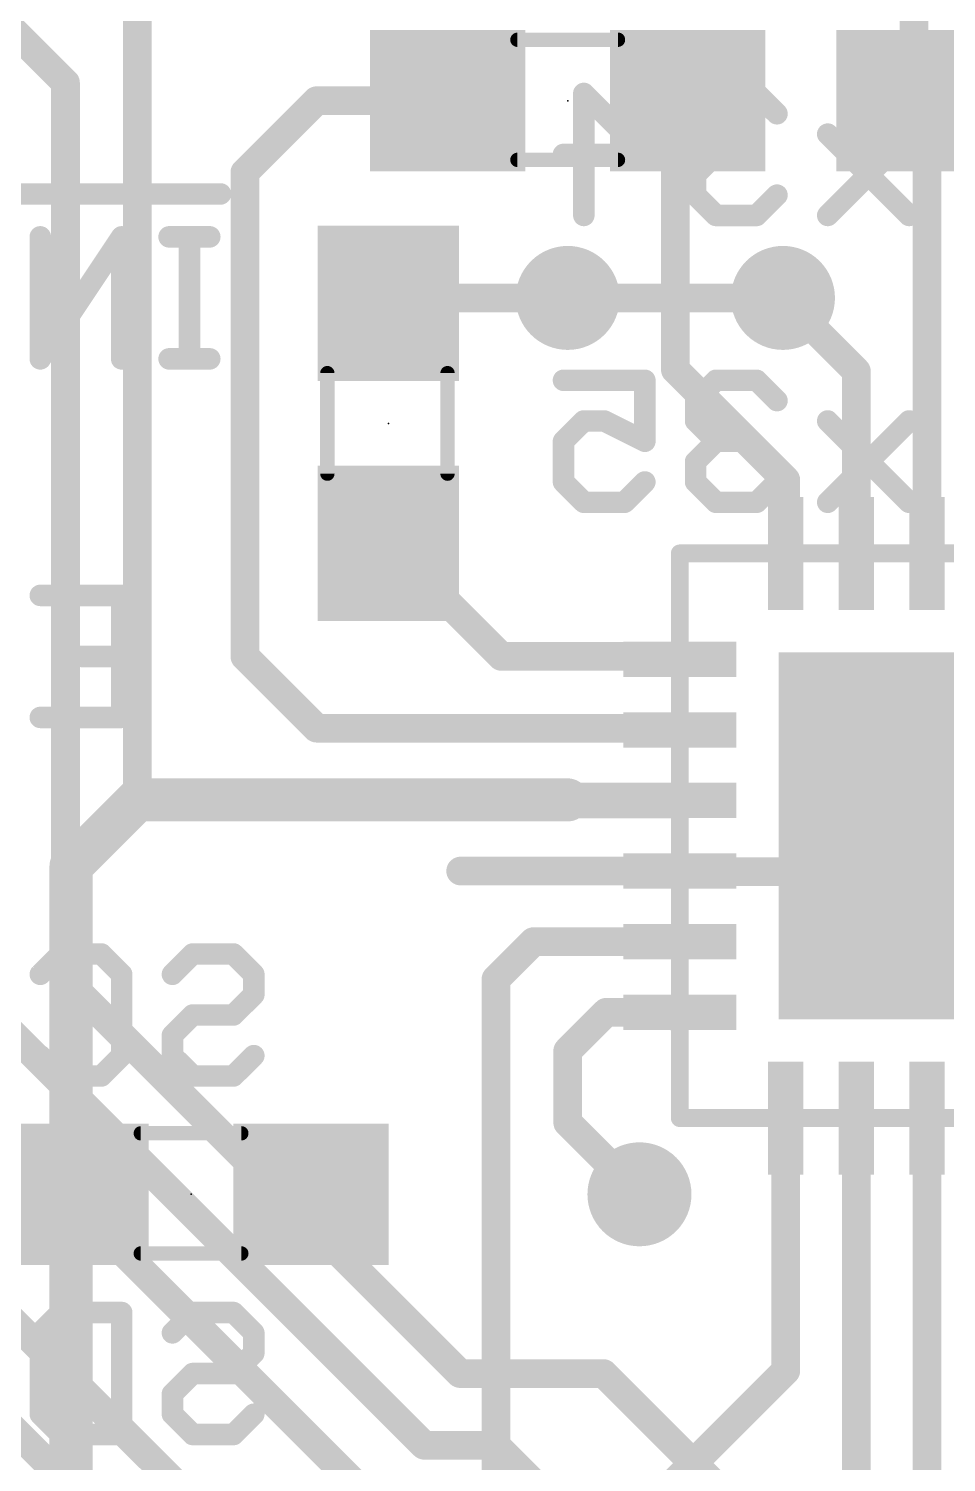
# Model space of a CAD drawing. Extents: x -10 to 108, y -11 to 39.
# Drawn here: x 3.55 to 10.05, y 10.8 to 20.96 of the extents above; entities that cross this region are included whole.
import ezdxf

# ---------------------------------------------------------------- set-up
doc = ezdxf.new("R2010")
doc.units = 0
for name, color, linetype in [('1', 12, 'CONTINUOUS'), ('16', 132, 'CONTINUOUS'), ('18', 110, 'CONTINUOUS'), ('22', 40, 'CONTINUOUS'), ('23', 53, 'CONTINUOUS'), ('51', 53, 'CONTINUOUS')]:
    doc.layers.add(name, color=color, linetype=linetype)

# ---------------------------------------------------------------- blocks, each defined once
blk = doc.blocks.new('RECT')
blk.add_solid([(-0.5, -0.5), (0.5, -0.5), (-0.5, 0.5), (0.5, 0.5)])
blk = doc.blocks.new('ROUNDV')
at = {"const_width": 0.5}
blk.add_lwpolyline([(0, -0.25, 1), (0, 0.25, 1), (0, -0.25)], format="xyb", dxfattribs=at)

msp = doc.modelspace()

# ---------------------------------------------------------------- linework, layer by layer
at = {"layer": '1'}
for points, const_width in [([(4.318, 26.162), (4.318, 15.494)], 0.2032), ([(9.818, 20.447), (9.818, 22.44)], 0.2032), ([(5.588, 20.447), (5.08, 19.939)], 0.2032), ([(6.516, 20.447), (5.588, 20.447)], 0.2032), ([(8.216, 20.447), (8.128, 20.359)], 0.2032), ([(9.91, 20.355), (9.818, 20.447)], 0.2032), ([(8.128, 20.359), (8.128, 18.542)], 0.2032), ([(9.91, 17.24), (9.91, 20.355)], 0.2032), ([(5.08, 19.939), (5.08, 16.51)], 0.2032), ([(6.096, 19.011), (6.135, 19.05)], 0.2032), ([(6.135, 19.05), (7.366, 19.05)], 0.2032), ([(9.41, 18.53), (8.89, 19.05)], 0.2032), ([(8.91, 17.76), (8.128, 18.542)], 0.2032), ([(9.41, 17.24), (9.41, 18.53)], 0.2032), ([(8.91, 17.24), (8.91, 17.76)], 0.2032), ([(6.096, 17.018), (6.096, 17.311)], 0.2032), ([(6.897, 16.51), (6.096, 17.311)], 0.2032), ([(5.588, 16.002), (5.08, 16.51)], 0.2032), ([(8.14, 16.51), (6.897, 16.51)], 0.2032), ([(8.16, 16.49), (8.14, 16.51)], 0.2032), ([(8.148, 16.002), (5.588, 16.002)], 0.2032), ([(8.16, 15.99), (8.148, 16.002)], 0.2032), ([(9.14, 15.744), (9.398, 16.002)], 0.254), ([(9.398, 16.002), (9.398, 14.986)], 0.254), ([(9.14, 14.99), (9.14, 15.744)], 0.254), ([(3.849, 15.025), (4.318, 15.494)], 0.3048), ([(7.366, 15.494), (4.318, 15.494)], 0.3048), ([(7.37, 15.49), (7.366, 15.494)], 0.254), ([(8.16, 15.49), (7.37, 15.49)], 0.254), ([(8.156, 15.494), (8.16, 15.49)], 0.2032), ([(3.849, 12.7), (3.849, 15.025)], 0.3048), ([(8.16, 14.99), (6.608, 14.99)], 0.2032), ([(8.164, 14.986), (8.16, 14.99)], 0.2032), ([(8.164, 14.986), (9.136, 14.986)], 0.2032), ([(9.14, 14.99), (9.144, 14.986)], 0.254), ([(9.144, 14.986), (9.144, 14.732)], 0.254), ([(9.136, 14.986), (9.14, 14.99)], 0.2032), ([(9.144, 14.732), (9.398, 14.478)], 0.254), ([(7.124, 14.49), (6.858, 14.224)], 0.2032), ([(8.16, 14.49), (7.124, 14.49)], 0.2032), ([(6.858, 14.224), (6.858, 10.668)], 0.2032), ([(7.64, 13.99), (7.366, 13.716)], 0.2032), ([(8.16, 13.99), (7.64, 13.99)], 0.2032), ([(8.16, 13.99), (8.128, 13.958)], 0.2032), ([(7.366, 13.716), (7.366, 13.208)], 0.2032), ([(7.366, 13.208), (7.874, 12.7)], 0.2032), ([(8.91, 13.24), (8.91, 11.45)], 0.2032), ([(9.41, 13.24), (9.41, 9.664)], 0.2032), ([(9.91, 13.24), (9.91, 10.156)], 0.2032), ([(3.849, 12.7), (3.849, 10.199)], 0.3048), ([(8.91, 11.45), (7.62, 10.16)], 0.2032)]:
    msp.add_lwpolyline(points, dxfattribs=dict(at, const_width=const_width))
for points, const_width in [([(5.588, 20.4978, 1), (5.588, 20.3962)], 0.1016), ([(5.6239, 20.4111, 1), (5.5521, 20.4829)], 0.1016), ([(6.516, 20.3962, 1), (6.516, 20.4978)], 0.1016), ([(8.2519, 20.4111, 1), (8.1801, 20.4829)], 0.1016), ([(9.8539, 20.4829, 1), (9.7821, 20.4111)], 0.1016), ([(8.1788, 20.359, 1), (8.0772, 20.359)], 0.1016), ([(8.0921, 20.3949, 1), (8.1639, 20.3231)], 0.1016), ([(9.7672, 20.447, 1), (9.8688, 20.447)], 0.1016), ([(9.9608, 20.355, 1), (9.8592, 20.355)], 0.1016), ([(9.8741, 20.3191, 1), (9.9459, 20.3909)], 0.1016), ([(5.1308, 19.939, 1), (5.0292, 19.939)], 0.1016), ([(5.0441, 19.9749, 1), (5.1159, 19.9031)], 0.1016), ([(6.0601, 19.0469, 1), (6.1319, 18.9751)], 0.1016), ([(6.135, 19.1008, 1), (6.135, 18.9992)], 0.1016), ([(6.1709, 19.0141, 1), (6.0991, 19.0859)], 0.1016), ([(7.366, 18.9992, 1), (7.366, 19.1008)], 0.1016), ([(8.9259, 19.0859, 1), (8.8541, 19.0141)], 0.1016), ([(8.1639, 18.5779, 1), (8.0921, 18.5061)], 0.1016), ([(8.0772, 18.542, 1), (8.1788, 18.542)], 0.1016), ([(9.4608, 18.53, 1), (9.3592, 18.53)], 0.1016), ([(9.3741, 18.4941, 1), (9.4459, 18.5659)], 0.1016), ([(8.9608, 17.76, 1), (8.8592, 17.76)], 0.1016), ([(8.8741, 17.7241, 1), (8.9459, 17.7959)], 0.1016), ([(6.1468, 17.311, 1), (6.0452, 17.311)], 0.1016), ([(6.1319, 17.3469, 1), (6.0601, 17.2751)], 0.1016), ([(8.8592, 17.24, 1), (8.9608, 17.24)], 0.1016), ([(9.3592, 17.24, 1), (9.4608, 17.24)], 0.1016), ([(9.8592, 17.24, 1), (9.9608, 17.24)], 0.1016), ([(6.0452, 17.018, 1), (6.1468, 17.018)], 0.1016), ([(5.1159, 16.5459, 1), (5.0441, 16.4741)], 0.1016), ([(5.0292, 16.51, 1), (5.1308, 16.51)], 0.1016), ([(6.897, 16.5608, 1), (6.897, 16.4592)], 0.1016), ([(6.8611, 16.4741, 1), (6.9329, 16.5459)], 0.1016), ([(8.1759, 16.5459, 1), (8.1041, 16.4741)], 0.1016), ([(8.1241, 16.4541, 1), (8.1959, 16.5259)], 0.1016), ([(8.14, 16.4592, 1), (8.14, 16.5608)], 0.1016), ([(5.588, 16.0528, 1), (5.588, 15.9512)], 0.1016), ([(5.5521, 15.9661, 1), (5.6239, 16.0379)], 0.1016), ([(8.1839, 16.0379, 1), (8.1121, 15.9661)], 0.1016), ([(8.1241, 15.9541, 1), (8.1959, 16.0259)], 0.1016), ([(8.148, 15.9512, 1), (8.148, 16.0528)], 0.1016), ([(9.4615, 16.002, 1), (9.3345, 16.002)], 0.127), ([(9.4429, 15.9571, 1), (9.3531, 16.0469)], 0.127), ([(9.2035, 15.744, 1), (9.0765, 15.744)], 0.127), ([(9.0951, 15.7889, 1), (9.1849, 15.6991)], 0.127), ([(4.318, 15.5702, 1), (4.318, 15.4178)], 0.1524), ([(4.3719, 15.4401, 1), (4.2641, 15.5479)], 0.1524), ([(7.366, 15.4178, 1), (7.366, 15.5702)], 0.1524), ([(4.2672, 15.494, 1), (4.3688, 15.494)], 0.1016), ([(7.4109, 15.5389, 1), (7.3211, 15.4491)], 0.127), ([(7.37, 15.5535, 1), (7.37, 15.4265)], 0.127), ([(7.3251, 15.4451, 1), (7.4149, 15.5349)], 0.127), ([(8.1919, 15.5299, 1), (8.1201, 15.4581)], 0.1016), ([(8.1241, 15.4541, 1), (8.1959, 15.5259)], 0.1016), ([(8.16, 15.4265, 1), (8.16, 15.5535)], 0.127), ([(3.9252, 15.025, 1), (3.7728, 15.025)], 0.1524), ([(3.7951, 15.0789, 1), (3.9029, 14.9711)], 0.1524), ([(6.608, 15.0408, 1), (6.608, 14.9392)], 0.1016), ([(8.1959, 15.0259, 1), (8.1241, 14.9541)], 0.1016), ([(8.164, 15.0368, 1), (8.164, 14.9352)], 0.1016), ([(8.1281, 14.9501, 1), (8.1999, 15.0219)], 0.1016), ([(8.16, 14.9392, 1), (8.16, 15.0408)], 0.1016), ([(9.1849, 15.0349, 1), (9.0951, 14.9451)], 0.127), ([(9.0765, 14.99, 1), (9.2035, 14.99)], 0.127), ([(9.2075, 14.986, 1), (9.0805, 14.986)], 0.127), ([(9.1001, 15.0219, 1), (9.1719, 14.9501)], 0.1016), ([(9.0991, 14.9411, 1), (9.1889, 15.0309)], 0.127), ([(9.1759, 14.9541, 1), (9.1041, 15.0259)], 0.1016), ([(9.136, 14.9352, 1), (9.136, 15.0368)], 0.1016), ([(9.3345, 14.986, 1), (9.4615, 14.986)], 0.127), ([(9.1889, 14.7769, 1), (9.0991, 14.6871)], 0.127), ([(9.0805, 14.732, 1), (9.2075, 14.732)], 0.127), ([(7.124, 14.5408, 1), (7.124, 14.4392)], 0.1016), ([(7.1599, 14.4541, 1), (7.0881, 14.5259)], 0.1016), ([(8.16, 14.4392, 1), (8.16, 14.5408)], 0.1016), ([(9.3531, 14.4331, 1), (9.4429, 14.5229)], 0.127), ([(6.9088, 14.224, 1), (6.8072, 14.224)], 0.1016), ([(6.8221, 14.2599, 1), (6.8939, 14.1881)], 0.1016), ([(7.64, 14.0408, 1), (7.64, 13.9392)], 0.1016), ([(7.6759, 13.9541, 1), (7.6041, 14.0259)], 0.1016), ([(8.0921, 13.9939, 1), (8.1639, 13.9221)], 0.1016), ([(8.1959, 13.9541, 1), (8.1241, 14.0259)], 0.1016), ([(8.16, 13.9392, 1), (8.16, 14.0408)], 0.1016), ([(7.4168, 13.716, 1), (7.3152, 13.716)], 0.1016), ([(7.3301, 13.7519, 1), (7.4019, 13.6801)], 0.1016), ([(7.4019, 13.2439, 1), (7.3301, 13.1721)], 0.1016), ([(8.9608, 13.24, 1), (8.8592, 13.24)], 0.1016), ([(9.4608, 13.24, 1), (9.3592, 13.24)], 0.1016), ([(9.9608, 13.24, 1), (9.8592, 13.24)], 0.1016), ([(7.3152, 13.208, 1), (7.4168, 13.208)], 0.1016), ([(3.9252, 12.7, 1), (3.7728, 12.7)], 0.1524), ([(3.7728, 12.7, 1), (3.9252, 12.7)], 0.1524), ([(7.8381, 12.6641, 1), (7.9099, 12.7359)], 0.1016), ([(8.8592, 11.45, 1), (8.9608, 11.45)], 0.1016), ([(8.9459, 11.4141, 1), (8.8741, 11.4859)], 0.1016)]:
    msp.add_lwpolyline(points, format="xyb", dxfattribs=dict(at, const_width=const_width))
at = {"layer": '16', "const_width": 0.2032}
for points in [[(2.794, 21.59), (3.81, 20.574)], [(3.81, 20.574), (3.81, 14.224)], [(8.89, 19.05), (7.366, 19.05)], [(6.604, 11.43), (3.81, 14.224)], [(5.842, 9.398), (1.27, 13.97)], [(3.302, 13.97), (6.35, 10.922)], [(2.794, 13.716), (6.35, 10.16)], [(3.048, 11.43), (5.588, 8.89)], [(6.604, 11.43), (7.62, 11.43)], [(7.62, 11.43), (8.382, 10.668)], [(6.35, 10.922), (6.858, 10.922)], [(6.858, 10.922), (7.62, 10.16)]]:
    msp.add_lwpolyline(points, dxfattribs=at)
at = {"layer": '16', "const_width": 0.1016}
for points in [[(3.8608, 20.574, 1), (3.7592, 20.574)], [(3.7741, 20.5381, 1), (3.8459, 20.6099)], [(7.366, 19.1008, 1), (7.366, 18.9992)], [(8.89, 18.9992, 1), (8.89, 19.1008)], [(3.8459, 14.2599, 1), (3.7741, 14.1881)], [(3.7592, 14.224, 1), (3.8608, 14.224)], [(6.604, 11.4808, 1), (6.604, 11.3792)], [(6.5681, 11.3941, 1), (6.6399, 11.4659)], [(7.6559, 11.4659, 1), (7.5841, 11.3941)], [(7.62, 11.3792, 1), (7.62, 11.4808)], [(6.35, 10.9728, 1), (6.35, 10.8712)], [(6.3141, 10.8861, 1), (6.3859, 10.9579)], [(6.8939, 10.9579, 1), (6.8221, 10.8861)], [(6.858, 10.8712, 1), (6.858, 10.9728)]]:
    msp.add_lwpolyline(points, format="xyb", dxfattribs=at)
at = {"layer": '22', "const_width": 0.0762}
for points in [[(7.507, 20.5255, 1), (7.4531, 20.4716)], [(7.5182, 20.4985, 1), (7.442, 20.4985)], [(8.4156, 20.5366, 1), (8.4156, 20.4604)], [(8.4425, 20.4716, 1), (8.3887, 20.5255)], [(8.7306, 20.5255, 1), (8.6768, 20.4716)], [(8.7037, 20.4604, 1), (8.7037, 20.5366)], [(8.3096, 20.3545, 1), (8.2334, 20.3545)], [(8.2446, 20.3814, 1), (8.2985, 20.3275)], [(8.8208, 20.3275, 1), (8.8747, 20.3814)], [(8.2985, 20.2374, 1), (8.2446, 20.1835)], [(8.2334, 20.2104, 1), (8.3096, 20.2104)], [(9.234, 20.2374, 1), (9.1801, 20.1835)], [(9.8102, 20.1835, 1), (9.7563, 20.2374)], [(7.336, 20.1045, 1), (7.336, 20.0283)], [(7.8853, 20.0394, 1), (7.9392, 20.0933)], [(7.9122, 20.0283, 1), (7.9122, 20.1045)], [(8.4156, 20.1045, 1), (8.4156, 20.0283)], [(8.4425, 20.0394, 1), (8.3887, 20.0933)], [(8.3887, 20.0394, 1), (8.4425, 20.0933)], [(8.5596, 20.0283, 1), (8.5596, 20.1045)], [(8.3096, 19.9223, 1), (8.2334, 19.9223)], [(8.2446, 19.9493, 1), (8.2985, 19.8954)], [(4.9077, 19.7485, 1), (4.9077, 19.8247)], [(8.2985, 19.8052, 1), (8.2446, 19.7513)], [(8.2334, 19.7783, 1), (8.3096, 19.7783)], [(8.8747, 19.7513, 1), (8.8208, 19.8052)], [(8.4156, 19.6723, 1), (8.4156, 19.5961)], [(8.7037, 19.5961, 1), (8.7037, 19.6723)], [(7.442, 19.6342, 1), (7.5182, 19.6342)], [(8.3887, 19.6073, 1), (8.4425, 19.6611)], [(8.6768, 19.6611, 1), (8.7306, 19.6073)], [(9.1801, 19.6611, 1), (9.234, 19.6073)], [(9.7563, 19.6073, 1), (9.8102, 19.6611)], [(3.6697, 19.4825, 1), (3.5935, 19.4825)], [(4.2459, 19.4825, 1), (4.1697, 19.4825)], [(4.2395, 19.4614, 1), (4.1761, 19.5037)], [(4.5434, 19.5206, 1), (4.5434, 19.4444)], [(4.7256, 19.4825, 1), (4.6494, 19.4825)], [(4.8315, 19.4444, 1), (4.8315, 19.5206)], [(4.5434, 18.6563, 1), (4.5434, 18.5801)], [(4.8315, 18.5801, 1), (4.8315, 18.6563)], [(3.5999, 18.6393, 1), (3.6633, 18.5971)], [(3.5935, 18.6182, 1), (3.6697, 18.6182)], [(4.1697, 18.6182, 1), (4.2459, 18.6182)], [(4.6494, 18.6182, 1), (4.7256, 18.6182)], [(7.336, 18.5046, 1), (7.336, 18.4284)], [(7.9503, 18.4665, 1), (7.8741, 18.4665)], [(7.9122, 18.4284, 1), (7.9122, 18.5046)], [(8.4156, 18.5046, 1), (8.4156, 18.4284)], [(8.4425, 18.4396, 1), (8.3887, 18.4935)], [(8.7306, 18.4935, 1), (8.6768, 18.4396)], [(8.7037, 18.4284, 1), (8.7037, 18.5046)], [(8.3096, 18.3225, 1), (8.2334, 18.3225)], [(8.2446, 18.3494, 1), (8.2985, 18.2955)], [(8.8208, 18.2955, 1), (8.8747, 18.3494)], [(7.4801, 18.2165, 1), (7.4801, 18.1403)], [(7.507, 18.1515, 1), (7.4531, 18.2054)], [(7.6412, 18.2125, 1), (7.6071, 18.1443)], [(7.6241, 18.1403, 1), (7.6241, 18.2165)], [(8.2985, 18.2054, 1), (8.2446, 18.1515)], [(8.2334, 18.1784, 1), (8.3096, 18.1784)], [(9.234, 18.2054, 1), (9.1801, 18.1515)], [(9.8102, 18.1515, 1), (9.7563, 18.2054)], [(7.3741, 18.0344, 1), (7.2979, 18.0344)], [(7.3091, 18.0613, 1), (7.363, 18.0074)], [(7.8952, 18.0003, 1), (7.9293, 18.0684)], [(8.4156, 18.0725, 1), (8.4156, 17.9963)], [(8.4425, 18.0074, 1), (8.3887, 18.0613)], [(8.3887, 18.0074, 1), (8.4425, 18.0613)], [(8.5596, 17.9963, 1), (8.5596, 18.0725)], [(7.8741, 18.0344, 1), (7.9503, 18.0344)], [(8.3096, 17.8903, 1), (8.2334, 17.8903)], [(8.2446, 17.9173, 1), (8.2985, 17.8634)], [(7.363, 17.7732, 1), (7.3091, 17.7193)], [(7.2979, 17.7463, 1), (7.3741, 17.7463)], [(7.9392, 17.7193, 1), (7.8853, 17.7732)], [(8.2985, 17.7732, 1), (8.2446, 17.7193)], [(8.2334, 17.7463, 1), (8.3096, 17.7463)], [(8.8747, 17.7193, 1), (8.8208, 17.7732)], [(7.4801, 17.6403, 1), (7.4801, 17.5641)], [(7.7682, 17.5641, 1), (7.7682, 17.6403)], [(8.4156, 17.6403, 1), (8.4156, 17.5641)], [(8.7037, 17.5641, 1), (8.7037, 17.6403)], [(7.4531, 17.5753, 1), (7.507, 17.6291)], [(7.7412, 17.6291, 1), (7.7951, 17.5753)], [(8.3887, 17.5753, 1), (8.4425, 17.6291)], [(8.6768, 17.6291, 1), (8.7306, 17.5753)], [(9.1801, 17.6291, 1), (9.234, 17.5753)], [(9.7563, 17.5753, 1), (9.8102, 17.6291)], [(3.6316, 16.9806, 1), (3.6316, 16.9044)], [(4.2459, 16.9425, 1), (4.1697, 16.9425)], [(4.2078, 16.9044, 1), (4.2078, 16.9806)], [(3.9197, 16.5485, 1), (3.9197, 16.4723)], [(4.2078, 16.4723, 1), (4.2078, 16.5485)], [(3.6316, 16.1163, 1), (3.6316, 16.0401)], [(4.2078, 16.0401, 1), (4.2078, 16.1163)], [(4.1697, 16.0782, 1), (4.2459, 16.0782)], [(3.7757, 14.4406, 1), (3.7757, 14.3644)], [(3.8026, 14.3756, 1), (3.7487, 14.4295)], [(4.0907, 14.4295, 1), (4.0368, 14.3756)], [(4.0638, 14.3644, 1), (4.0638, 14.4406)], [(4.7112, 14.4406, 1), (4.7112, 14.3644)], [(4.7381, 14.3756, 1), (4.6842, 14.4295)], [(5.0262, 14.4295, 1), (4.9724, 14.3756)], [(4.9993, 14.3644, 1), (4.9993, 14.4406)], [(3.6047, 14.2854, 1), (3.6586, 14.2315)], [(4.2459, 14.2585, 1), (4.1697, 14.2585)], [(4.1809, 14.2315, 1), (4.2348, 14.2854)], [(4.5402, 14.2854, 1), (4.5941, 14.2315)], [(5.1815, 14.2585, 1), (5.1053, 14.2585)], [(5.1164, 14.2315, 1), (5.1703, 14.2854)], [(5.1053, 14.1144, 1), (5.1815, 14.1144)], [(5.1703, 14.0875, 1), (5.1164, 14.1414)], [(4.7112, 14.0085, 1), (4.7112, 13.9323)], [(4.7381, 13.9434, 1), (4.6842, 13.9973)], [(4.9724, 13.9973, 1), (5.0262, 13.9434)], [(4.9993, 13.9323, 1), (4.9993, 14.0085)], [(4.6052, 13.8263, 1), (4.529, 13.8263)], [(4.5402, 13.8533, 1), (4.5941, 13.7994)], [(3.6586, 13.7092, 1), (3.6047, 13.6553)], [(4.1697, 13.6823, 1), (4.2459, 13.6823)], [(4.2348, 13.6553, 1), (4.1809, 13.7092)], [(4.5941, 13.7092, 1), (4.5402, 13.6553)], [(4.529, 13.6823, 1), (4.6052, 13.6823)], [(5.1703, 13.6553, 1), (5.1164, 13.7092)], [(3.7757, 13.5763, 1), (3.7757, 13.5001)], [(4.0638, 13.5001, 1), (4.0638, 13.5763)], [(4.7112, 13.5763, 1), (4.7112, 13.5001)], [(4.9993, 13.5001, 1), (4.9993, 13.5763)], [(3.7487, 13.5113, 1), (3.8026, 13.5651)], [(4.0368, 13.5651, 1), (4.0907, 13.5113)], [(4.6842, 13.5113, 1), (4.7381, 13.5651)], [(4.9724, 13.5651, 1), (5.0262, 13.5113)], [(3.7757, 11.9006, 1), (3.7757, 11.8244)], [(3.8026, 11.8356, 1), (3.7487, 11.8895)], [(4.2459, 11.8625, 1), (4.1697, 11.8625)], [(4.2078, 11.8244, 1), (4.2078, 11.9006)], [(4.7112, 11.9006, 1), (4.7112, 11.8244)], [(4.7381, 11.8356, 1), (4.6842, 11.8895)], [(5.0262, 11.8895, 1), (4.9724, 11.8356)], [(4.9993, 11.8244, 1), (4.9993, 11.9006)], [(3.6697, 11.7185, 1), (3.5935, 11.7185)], [(3.6047, 11.7454, 1), (3.6586, 11.6915)], [(4.5402, 11.7454, 1), (4.5941, 11.6915)], [(5.1815, 11.7185, 1), (5.1053, 11.7185)], [(5.1164, 11.6915, 1), (5.1703, 11.7454)], [(5.1053, 11.5744, 1), (5.1815, 11.5744)], [(5.1703, 11.5475, 1), (5.1164, 11.6014)], [(4.7112, 11.4685, 1), (4.7112, 11.3923)], [(4.7381, 11.4034, 1), (4.6842, 11.4573)], [(4.9724, 11.4573, 1), (5.0262, 11.4034)], [(4.9993, 11.3923, 1), (4.9993, 11.4685)], [(4.6052, 11.2863, 1), (4.529, 11.2863)], [(4.5402, 11.3133, 1), (4.5941, 11.2594)], [(3.6586, 11.1692, 1), (3.6047, 11.1153)], [(3.5935, 11.1423, 1), (3.6697, 11.1423)], [(4.5941, 11.1692, 1), (4.5402, 11.1153)], [(4.529, 11.1423, 1), (4.6052, 11.1423)], [(5.1703, 11.1153, 1), (5.1164, 11.1692)], [(3.7757, 11.0363, 1), (3.7757, 10.9601)], [(4.2078, 10.9601, 1), (4.2078, 11.0363)], [(4.7112, 11.0363, 1), (4.7112, 10.9601)], [(4.9993, 10.9601, 1), (4.9993, 11.0363)], [(3.7487, 10.9713, 1), (3.8026, 11.0251)], [(4.1697, 10.9982, 1), (4.2459, 10.9982)], [(4.6842, 10.9713, 1), (4.7381, 11.0251)], [(4.9724, 11.0251, 1), (5.0262, 10.9713)]]:
    msp.add_lwpolyline(points, format="xyb", dxfattribs=at)
at = {"layer": '22', "const_width": 0.1524}
for points in [[(7.4801, 19.6342), (7.4801, 20.4985)], [(7.4801, 20.4985), (7.9122, 20.0664)], [(8.4156, 20.4985), (8.2715, 20.3545)], [(8.7037, 20.4985), (8.4156, 20.4985)], [(8.8478, 20.3545), (8.7037, 20.4985)], [(8.2715, 20.3545), (8.2715, 20.2104)], [(8.2715, 20.2104), (8.4156, 20.0664)], [(9.7833, 20.2104), (9.2071, 19.6342)], [(9.7833, 19.6342), (9.2071, 20.2104)], [(7.9122, 20.0664), (7.336, 20.0664)], [(8.4156, 20.0664), (8.2715, 19.9223)], [(8.4156, 20.0664), (8.5596, 20.0664)], [(8.2715, 19.9223), (8.2715, 19.7783)], [(4.9077, 19.7866), (2.413, 19.7866)], [(8.2715, 19.7783), (8.4156, 19.6342)], [(8.7037, 19.6342), (8.8478, 19.7783)], [(8.4156, 19.6342), (8.7037, 19.6342)], [(4.2078, 19.4825), (3.6316, 18.6182)], [(3.6316, 18.6182), (3.6316, 19.4825)], [(4.2078, 18.6182), (4.2078, 19.4825)], [(4.8315, 19.4825), (4.5434, 19.4825)], [(4.6875, 18.6182), (4.6875, 19.4825)], [(4.8315, 18.6182), (4.5434, 18.6182)], [(7.336, 18.4665), (7.9122, 18.4665)], [(7.9122, 18.4665), (7.9122, 18.0344)], [(8.4156, 18.4665), (8.2715, 18.3225)], [(8.7037, 18.4665), (8.4156, 18.4665)], [(8.8478, 18.3225), (8.7037, 18.4665)], [(8.2715, 18.3225), (8.2715, 18.1784)], [(7.4801, 18.1784), (7.336, 18.0344)], [(7.6241, 18.1784), (7.4801, 18.1784)], [(7.9122, 18.0344), (7.6241, 18.1784)], [(8.2715, 18.1784), (8.4156, 18.0344)], [(9.7833, 18.1784), (9.2071, 17.6022)], [(9.7833, 17.6022), (9.2071, 18.1784)], [(7.336, 18.0344), (7.336, 17.7463)], [(8.4156, 18.0344), (8.2715, 17.8903)], [(8.4156, 18.0344), (8.5596, 18.0344)], [(8.2715, 17.8903), (8.2715, 17.7463)], [(7.336, 17.7463), (7.4801, 17.6022)], [(7.7682, 17.6022), (7.9122, 17.7463)], [(8.2715, 17.7463), (8.4156, 17.6022)], [(8.7037, 17.6022), (8.8478, 17.7463)], [(7.4801, 17.6022), (7.7682, 17.6022)], [(8.4156, 17.6022), (8.7037, 17.6022)], [(3.6316, 16.9425), (4.2078, 16.9425)], [(4.2078, 16.9425), (4.2078, 16.0782)], [(4.2078, 16.5104), (3.9197, 16.5104)], [(4.2078, 16.0782), (3.6316, 16.0782)], [(3.6316, 14.2585), (3.7757, 14.4025)], [(3.7757, 14.4025), (4.0638, 14.4025)], [(4.0638, 14.4025), (4.2078, 14.2585)], [(4.5671, 14.2585), (4.7112, 14.4025)], [(4.7112, 14.4025), (4.9993, 14.4025)], [(4.9993, 14.4025), (5.1434, 14.2585)], [(4.2078, 14.2585), (4.2078, 13.6823)], [(5.1434, 14.2585), (5.1434, 14.1144)], [(5.1434, 14.1144), (4.9993, 13.9704)], [(4.7112, 13.9704), (4.5671, 13.8263)], [(4.9993, 13.9704), (4.7112, 13.9704)], [(4.5671, 13.8263), (4.5671, 13.6823)], [(3.7757, 13.5382), (3.6316, 13.6823)], [(4.2078, 13.6823), (4.0638, 13.5382)], [(4.5671, 13.6823), (4.7112, 13.5382)], [(4.9993, 13.5382), (5.1434, 13.6823)], [(4.0638, 13.5382), (3.7757, 13.5382)], [(4.7112, 13.5382), (4.9993, 13.5382)], [(3.6316, 11.7185), (3.7757, 11.8625)], [(3.7757, 11.8625), (4.2078, 11.8625)], [(4.2078, 11.8625), (4.2078, 10.9982)], [(4.5671, 11.7185), (4.7112, 11.8625)], [(4.7112, 11.8625), (4.9993, 11.8625)], [(4.9993, 11.8625), (5.1434, 11.7185)], [(3.6316, 11.1423), (3.6316, 11.7185)], [(5.1434, 11.7185), (5.1434, 11.5744)], [(5.1434, 11.5744), (4.9993, 11.4304)], [(4.7112, 11.4304), (4.5671, 11.2863)], [(4.9993, 11.4304), (4.7112, 11.4304)], [(4.5671, 11.2863), (4.5671, 11.1423)], [(3.7757, 10.9982), (3.6316, 11.1423)], [(4.5671, 11.1423), (4.7112, 10.9982)], [(4.9993, 10.9982), (5.1434, 11.1423)], [(4.2078, 10.9982), (3.7757, 10.9982)], [(4.7112, 10.9982), (4.9993, 10.9982)]]:
    msp.add_lwpolyline(points, dxfattribs=at)
at = {"layer": '23'}
for p in [(7.366, 20.447), (6.096, 18.161), (4.699, 12.7)]:
    msp.add_point(p, dxfattribs=at)
at = {"layer": '51'}
for points, const_width in [([(7.01, 20.879), (7.722, 20.879)], 0.1016), ([(7.01, 20.028), (7.722, 20.028)], 0.1016), ([(5.664, 17.805), (5.664, 18.517)], 0.1016), ([(6.515, 17.805), (6.515, 18.517)], 0.1016), ([(8.16, 13.24), (8.16, 17.24)], 0.127), ([(8.16, 17.24), (12.16, 17.24)], 0.127), ([(12.16, 13.24), (8.16, 13.24)], 0.127), ([(4.343, 13.132), (5.055, 13.132)], 0.1016), ([(4.343, 12.281), (5.055, 12.281)], 0.1016)]:
    msp.add_lwpolyline(points, dxfattribs=dict(at, const_width=const_width))
for points, const_width in [([(7.01, 20.9044, 1), (7.01, 20.8536)], 0.0508), ([(7.722, 20.8536, 1), (7.722, 20.9044)], 0.0508), ([(7.01, 20.0534, 1), (7.01, 20.0026)], 0.0508), ([(7.722, 20.0026, 1), (7.722, 20.0534)], 0.0508), ([(5.6894, 18.517, 1), (5.6386, 18.517)], 0.0508), ([(6.5404, 18.517, 1), (6.4896, 18.517)], 0.0508), ([(5.6386, 17.805, 1), (5.6894, 17.805)], 0.0508), ([(6.4896, 17.805, 1), (6.5404, 17.805)], 0.0508), ([(8.1918, 17.24, 1), (8.1282, 17.24)], 0.0635), ([(8.16, 17.2718, 1), (8.16, 17.2083)], 0.0635), ([(8.16, 13.2718, 1), (8.16, 13.2082)], 0.0635), ([(8.1282, 13.24, 1), (8.1918, 13.24)], 0.0635), ([(4.343, 13.1574, 1), (4.343, 13.1066)], 0.0508), ([(5.055, 13.1066, 1), (5.055, 13.1574)], 0.0508), ([(4.343, 12.3064, 1), (4.343, 12.2556)], 0.0508), ([(5.055, 12.2556, 1), (5.055, 12.3064)], 0.0508)]:
    msp.add_lwpolyline(points, format="xyb", dxfattribs=dict(at, const_width=const_width))

# ---------------------------------------------------------------- block references
at = {"layer": '1', "xscale": 1.1}
for p in [(6.516, 20.447), (8.216, 20.447), (9.818, 20.447), (3.849, 12.7), (5.549, 12.7)]:
    msp.add_blockref('RECT', p, dxfattribs=at)
at = {"layer": '1', "xscale": 1.1, "rotation": 90}
for p in [(6.096, 19.011), (6.096, 17.311)]:
    msp.add_blockref('RECT', p, dxfattribs=at)
at = {"layer": '1'}
for p, xscale, yscale in [((8.91, 17.24), 0.25, 0.8), ((9.41, 17.24), 0.25, 0.8), ((9.91, 17.24), 0.25, 0.8), ((10.16, 15.24), 2.6, 2.6), ((8.91, 13.24), 0.25, 0.8), ((9.41, 13.24), 0.25, 0.8), ((9.91, 13.24), 0.25, 0.8)]:
    msp.add_blockref('RECT', p, dxfattribs=dict(at, xscale=xscale, yscale=yscale))
at = {"layer": '1', "xscale": 0.25, "yscale": 0.8, "rotation": 90}
for p in [(8.16, 16.49), (8.16, 15.99), (8.16, 15.49), (8.16, 14.99), (8.16, 14.49), (8.16, 13.99)]:
    msp.add_blockref('RECT', p, dxfattribs=at)
at = {"layer": '18', "xscale": 0.7366, "yscale": 0.7366}
for p in [(7.366, 19.05), (7.366, 19.05), (8.89, 19.05), (8.89, 19.05), (9.398, 16.002), (9.398, 16.002), (9.398, 14.478), (9.398, 14.478), (7.874, 12.7), (7.874, 12.7)]:
    msp.add_blockref('ROUNDV', p, dxfattribs=at)
at = {"layer": '51', "xscale": 0.5001, "yscale": 0.95}
for p in [(6.7778, 20.4521), (7.9463, 20.4521), (10.0799, 20.4521), (4.1109, 12.7051), (5.2793, 12.7051)]:
    msp.add_blockref('RECT', p, dxfattribs=at)
at = {"layer": '51', "xscale": 0.5001, "yscale": 0.95, "rotation": 90}
for p in [(6.0909, 18.7413), (6.0909, 17.5729)]:
    msp.add_blockref('RECT', p, dxfattribs=at)

doc.saveas('drawing.dxf')
